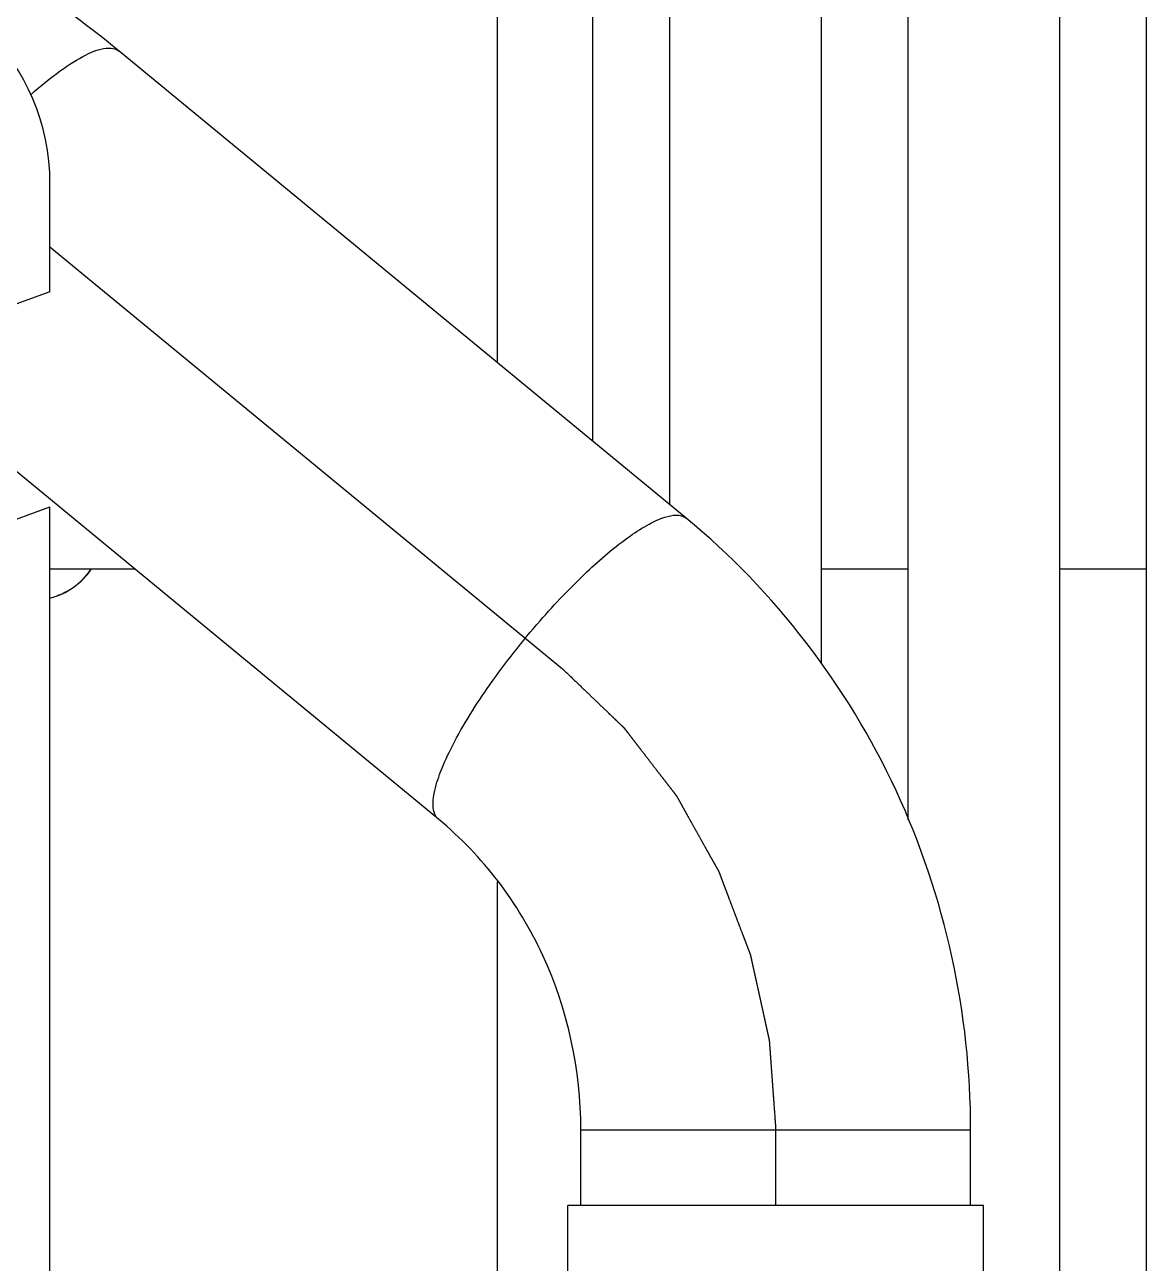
# Model space of a CAD drawing. Header units: millimetres. Extents: x 2513 to 2669, y 1505 to 1675.
# Drawn here: x 2528.5226 to 2528.677, y 1506.3644 to 1506.5348 of the extents above; entities that cross this region are included whole.
import ezdxf

# ---------------------------------------------------------------- set-up
doc = ezdxf.new("R2010")
doc.units = ezdxf.units.MM
doc.linetypes.add('CENTER', pattern=[0.6, 0.375, -0.075, 0.075, -0.075])
doc.layers.add('AXES', color=7, linetype='Continuous')
doc.layers.add('DEFAULT_1', color=7, linetype='CENTER')

msp = doc.modelspace()

# ---------------------------------------------------------------- linework, layer by layer
at = {"linetype": 'Continuous'}
for p, q in [((2528.611390908672, 1506.814868573254), (2528.611392811211, 1506.468782302125)), ((2528.632269998055, 1506.814868664276), (2528.632272020311, 1506.447005136586)), ((2528.677010879323, 1506.814868453941), (2528.677013374773, 1506.360927309231)), ((2528.64420116727, 1506.765158173421), (2528.644203035036, 1506.425397459057)), ((2528.665080256653, 1506.765158264442), (2528.665082502929, 1506.356543806913)), ((2528.587674642061, 1506.765071805692), (2528.58767616353, 1506.488305119118)), ((2528.600798641102, 1506.765071823782), (2528.600800221961, 1506.477501796727)), ((2528.613681882245, 1506.466898009055), (2528.535596531567, 1506.531175474892)), ((2528.579576032101, 1506.4254656465), (2528.502027012326, 1506.489301621185)), ((2528.537764770896, 1506.459883394391), (2528.526087100245, 1506.459883394391)), ((2528.537795008672, 1506.459858503582), (2528.526087100245, 1506.459858503582)), ((2528.644202845457, 1506.459883394391), (2528.632271949516, 1506.459883394391)), ((2528.644202845594, 1506.459858503582), (2528.632271949652, 1506.459858503582)), ((2528.677012830782, 1506.459883394391), (2528.665081934841, 1506.459883394391)), ((2528.677012830919, 1506.459858503582), (2528.665081934977, 1506.459858503582)), ((2528.587676556443, 1506.416831385844), (2528.587677039535, 1506.32895339354)), ((2528.599174261103, 1506.382740564768), (2528.652838492031, 1506.382740564768)), ((2528.599174261103, 1506.372287119544), (2528.599174261103, 1506.382740564768)), ((2528.652838492031, 1506.372287119543), (2528.652838492031, 1506.382740564768)), ((2528.59738462487, 1506.340037183624), (2528.59738462487, 1506.372287119544)), ((2528.654626246914, 1506.372287119543), (2528.597386506219, 1506.372287119544)), ((2528.654628128263, 1506.340037183624), (2528.654628128263, 1506.372287119543))]:
    msp.add_line(p, q, dxfattribs=at)
msp.add_circle((2528.220854698305, 1506.22961334209), 0.3051281898726006, dxfattribs=at)
for centre, radius, start, end in [((2528.496259829697, 1506.512972412295), 0.02982727054788928, 0, 90), ((2528.220854698305, 1506.22961334209), 0.3038694635426145, 93.38384039805503, 86.61615960194497), ((2528.52360162353, 1506.465511418166), 0.009942405584006888, 284.4941848685454, 325.3234511499817), ((2528.523601624743, 1506.465536306957), 0.009942403327176174, 284.4941810171178, 325.1448314440516)]:
    msp.add_arc(centre, radius, start, end, dxfattribs=at)
for points, knots in [([(2528.535596531567, 1506.531175474892), (2528.526228675799, 1506.538886806452), (2528.506323713567, 1506.551625587177), (2528.483113367617, 1506.557615411738), (2528.47192074465, 1506.557963217227)], [0, 0, 0, 0, 0.5200470378000001, 1, 1, 1, 1]), ([(2528.523489373648, 1506.525205857302), (2528.524794670842, 1506.526361865947), (2528.527200544836, 1506.528354983513), (2528.530666286745, 1506.530543612764), (2528.533368110408, 1506.531726706514), (2528.535125093556, 1506.531563522072), (2528.535596470269, 1506.531175400427)], [0, 0, 0, 0, 0.3716947924, 0.6649122007, 0.8698343216, 1, 1, 1, 1]), ([(2528.593570062366, 1506.452787586689), (2528.595606522776, 1506.455119525906), (2528.599544162126, 1506.459246638541), (2528.604612671746, 1506.463629707938), (2528.608376299061, 1506.466025168778), (2528.610790595626, 1506.467200026832), (2528.612928371842, 1506.467518308694), (2528.613681820947, 1506.466897934591)], [0, 0, 0, 0, 0.3651986464, 0.6711238189000001, 0.7908793491, 0.8848737472, 1, 1, 1, 1]), ([(2528.652838492031, 1506.382740564768), (2528.652838492031, 1506.398670895581), (2528.645919488919, 1506.430771075177), (2528.625860500703, 1506.456872943854), (2528.613681882245, 1506.466898009055)], [0, 0, 0, 0, 0.5024646432, 1, 1, 1, 1]), ([(2528.579576093399, 1506.425465720964), (2528.578652717438, 1506.426226009257), (2528.578827259436, 1506.429025977903), (2528.579894579619, 1506.432212199452), (2528.582287058717, 1506.437417717666), (2528.586762037325, 1506.444429620638), (2528.59111482028, 1506.44997610296), (2528.593570062366, 1506.452787586689)], [0, 0, 0, 0, 0.1132019839, 0.210694313, 0.3351043591, 0.6467334369, 1, 1, 1, 1]), ([(2528.599174261103, 1506.382740564768), (2528.599174261103, 1506.390918836947), (2528.595726959664, 1506.407174817445), (2528.585656021035, 1506.420460786079), (2528.579576032101, 1506.4254656465)], [0, 0, 0, 0, 0.50944728, 1, 1, 1, 1])]:
    msp.add_open_spline(points, degree=3, knots=knots, dxfattribs=at)
at = {"layer": 'AXES', "linetype": 'Continuous'}
for p, q in [((2528.526087100245, 1506.498058777021), (2528.526087100245, 1506.512972412295)), ((2528.526087100245, 1506.498058777021), (2528.488099785517, 1506.48423252518)), ((2528.499242556752, 1506.458662745128), (2528.526087100245, 1506.468433359912)), ((2528.526087100245, 1505.954208210698), (2528.526087100245, 1506.468433359912))]:
    msp.add_line(p, q, dxfattribs=at)
at = {"layer": 'DEFAULT_1', "linetype": 'CENTER'}
for p, q in [((2528.526087100245, 1506.504249720914), (2528.596628957173, 1506.446181827777)), ((2528.626006376567, 1506.372287119543), (2528.626006376567, 1506.382740564768))]:
    msp.add_line(p, q, dxfattribs=at)
msp.add_open_spline([(2528.596628957173, 1506.446181827777), (2528.597159064429, 1506.445673619321), (2528.598219278941, 1506.444657202409), (2528.59954454708, 1506.443386681268), (2528.600604761592, 1506.442370264356), (2528.601399922474, 1506.44160795167), (2528.602195083363, 1506.440845638991), (2528.602857717417, 1506.440210378405), (2528.603387824706, 1506.439702169981), (2528.603785405047, 1506.439321013539), (2528.604116722396, 1506.439003383567), (2528.604381775383, 1506.4387492787), (2528.604580567562, 1506.438558702477), (2528.604746219953, 1506.438399881241), (2528.604878759266, 1506.438272841559), (2528.604961556715, 1506.438193402348), (2528.605027885415, 1506.438129941237), (2528.605069133815, 1506.438090072102), (2528.605098422622, 1506.438062576439), (2528.60511450989, 1506.438046218874), (2528.605128151551, 1506.438027428643), (2528.605146040998, 1506.438004773794), (2528.605174196151, 1506.437968060551), (2528.605209550323, 1506.437922328379), (2528.605266027445, 1506.437849067825), (2528.605336654573, 1506.437757522695), (2528.605421393976, 1506.437647655459), (2528.605534384433, 1506.437501170373), (2528.605732115597, 1506.437244819347), (2528.606014589806, 1506.436878604707), (2528.606353558377, 1506.436439146662), (2528.606692527077, 1506.435999688745), (2528.607031495742, 1506.435560230794), (2528.607483453975, 1506.434974286871), (2528.608048401761, 1506.434241856964), (2528.608726339106, 1506.433362941076), (2528.609404276451, 1506.432484025188), (2528.60996922424, 1506.431751595283), (2528.610421182467, 1506.431165651356), (2528.610760151148, 1506.430726193418), (2528.61109911979, 1506.430286735452), (2528.611438088577, 1506.429847277591), (2528.611720562115, 1506.429481062378), (2528.611918294475, 1506.429224712375), (2528.612031283016, 1506.42907822565), (2528.612116028309, 1506.428968363448), (2528.612186637002, 1506.428876802561), (2528.612243151734, 1506.428803574156), (2528.612278410192, 1506.428757760166), (2528.612306761813, 1506.428721214867), (2528.612324151063, 1506.42869813244), (2528.612338819481, 1506.428680219903), (2528.612350724239, 1506.42866028704), (2528.612370273729, 1506.428624466002), (2528.612398871413, 1506.428573782767), (2528.612444253369, 1506.428492415938), (2528.612501108988, 1506.4283908011), (2528.612592006342, 1506.428228164991), (2528.612705652612, 1506.428024887823), (2528.612842017616, 1506.42778094753), (2528.613023841297, 1506.427455696493), (2528.613251119637, 1506.427049131775), (2528.613523854185, 1506.426561254508), (2528.613887500059, 1506.425910751347), (2528.614342057468, 1506.425097622443), (2528.61488752633, 1506.424121867738), (2528.6154329952, 1506.423146113039), (2528.615978464068, 1506.422170358339), (2528.616433021457, 1506.421357229421), (2528.616796667371, 1506.420706726288), (2528.617069401801, 1506.420218848935), (2528.617296680508, 1506.419812284485), (2528.61747850344, 1506.419487032901), (2528.617614870731, 1506.41924309428), (2528.617751237668, 1506.418999155401), (2528.617864877885, 1506.418795873806), (2528.61795578759, 1506.41863324673), (2528.618012611777, 1506.418531608905), (2528.618058058252, 1506.41845028926), (2528.618092178358, 1506.418389325224), (2528.618120499646, 1506.418338440111), (2528.618140544607, 1506.418302980963), (2528.618151655265, 1506.418282468093), (2528.618160956203, 1506.418267789103), (2528.618166557163, 1506.418250412716), (2528.618175315704, 1506.418228185082), (2528.61819004184, 1506.418188848348), (2528.618211393548, 1506.418132882201), (2528.618236881036, 1506.418065624726), (2528.618270911354, 1506.417975982356), (2528.618313433158, 1506.417863917661), (2528.61838147704, 1506.417684620707), (2528.618466528805, 1506.417460497264), (2528.618568592246, 1506.417191550098), (2528.618670655334, 1506.416922602673), (2528.618806739575, 1506.416564006196), (2528.618976844833, 1506.41611576057), (2528.61918097116, 1506.415577865832), (2528.61945313959, 1506.414860672843), (2528.619793350131, 1506.413964181609), (2528.620201602779, 1506.412888392127), (2528.620609855425, 1506.411812602645), (2528.62101810808, 1506.410736813164), (2528.621358318597, 1506.409840321925), (2528.621630487075, 1506.409123128945), (2528.621834613258, 1506.40858523418), (2528.62200471897, 1506.408136988636), (2528.622140802284, 1506.407778391994), (2528.622242868201, 1506.407509445075), (2528.622327912216, 1506.407285320853), (2528.622395971909, 1506.407106025489), (2528.622438453476, 1506.406993956749), (2528.622472566387, 1506.406904322683), (2528.622493595682, 1506.406848253646), (2528.622508899941, 1506.406809101008), (2528.622516731894, 1506.406786578359), (2528.622521123168, 1506.406763491717), (2528.622527790343, 1506.406734826525), (2528.622537799454, 1506.406688854299), (2528.62255053627, 1506.406631425968), (2528.622570789184, 1506.406539519987), (2528.622596148552, 1506.406424644596), (2528.622626561295, 1506.406286791093), (2528.622667118071, 1506.406102987482), (2528.622738089422, 1506.405781330668), (2528.62283947864, 1506.405321821191), (2528.622961145027, 1506.40477040971), (2528.623082811594, 1506.404218998258), (2528.623204478113, 1506.403667586798), (2528.623366700156, 1506.40293237152), (2528.623569477702, 1506.402013352423), (2528.623812810762, 1506.400910529506), (2528.624056143819, 1506.399807706588), (2528.62425892137, 1506.398888687492), (2528.624421143406, 1506.398153472213), (2528.624542809945, 1506.397602060757), (2528.624664476437, 1506.397050649287), (2528.624786143104, 1506.396499237871), (2528.62488753145, 1506.396039728191), (2528.624958504356, 1506.395718071742), (2528.624999058642, 1506.395534267545), (2528.625029479033, 1506.395396415841), (2528.625054814462, 1506.395281534822), (2528.625075116219, 1506.395189640323), (2528.625087728732, 1506.395132182769), (2528.625097992995, 1506.395086270527), (2528.625104010569, 1506.39505745262), (2528.625109735282, 1506.395034679457), (2528.625112135453, 1506.395010879851), (2528.625114791364, 1506.394968753717), (2528.625119391306, 1506.394908822308), (2528.625126300904, 1506.394812793023), (2528.625135092089, 1506.39469280402), (2528.62514907181, 1506.394500795011), (2528.625166576026, 1506.394260792877), (2528.625187568431, 1506.393972786409), (2528.625215562724, 1506.393588779149), (2528.625250554074, 1506.393108769607), (2528.625292544342, 1506.392532758357), (2528.625348531141, 1506.391764743286), (2528.625418514717, 1506.390804724472), (2528.625502494976, 1506.389652701884), (2528.625586475242, 1506.3885006793), (2528.625698448928, 1506.386964649186), (2528.625838416037, 1506.385044611544), (2528.625950389724, 1506.383508581431), (2528.626006376567, 1506.382740566374)], degree=3, knots=[0, 0, 0, 0, 0.03125, 0.0625, 0.078125, 0.09375, 0.109375, 0.125, 0.1328125, 0.140625, 0.1484375, 0.15234375, 0.15625, 0.16015625, 0.162109375, 0.1640625, 0.1650390625, 0.166015625, 0.1665039062, 0.1667480469, 0.1669921875, 0.1674804688, 0.16796875, 0.1689453125, 0.169921875, 0.171875, 0.173828125, 0.17578125, 0.1796875, 0.1875, 0.1953125, 0.203125, 0.2109375, 0.21875, 0.234375, 0.25, 0.265625, 0.28125, 0.2890625, 0.296875, 0.3046875, 0.3125, 0.3203125, 0.32421875, 0.326171875, 0.328125, 0.330078125, 0.3310546875, 0.33203125, 0.3325195312, 0.3330078125, 0.3332519531, 0.3334960938, 0.333984375, 0.3349609375, 0.3359375, 0.337890625, 0.33984375, 0.34375, 0.34765625, 0.3515625, 0.359375, 0.3671875, 0.375, 0.390625, 0.40625, 0.421875, 0.4375, 0.453125, 0.4609375, 0.46875, 0.4765625, 0.48046875, 0.484375, 0.48828125, 0.4921875, 0.494140625, 0.49609375, 0.4970703125, 0.498046875, 0.4990234375, 0.4995117188, 0.4997558594, 0.5, 0.5002441406, 0.5004882812, 0.5009765625, 0.501953125, 0.5029296875, 0.50390625, 0.505859375, 0.5078125, 0.51171875, 0.515625, 0.51953125, 0.5234375, 0.53125, 0.5390625, 0.546875, 0.5625, 0.578125, 0.59375, 0.609375, 0.625, 0.6328125, 0.640625, 0.6484375, 0.65234375, 0.65625, 0.66015625, 0.662109375, 0.6640625, 0.6650390625, 0.666015625, 0.6665039062, 0.6667480469, 0.6669921875, 0.6674804688, 0.66796875, 0.6689453125, 0.669921875, 0.671875, 0.673828125, 0.67578125, 0.6796875, 0.6875, 0.6953125, 0.703125, 0.7109375, 0.71875, 0.734375, 0.75, 0.765625, 0.78125, 0.7890625, 0.796875, 0.8046875, 0.8125, 0.8203125, 0.82421875, 0.826171875, 0.828125, 0.830078125, 0.8310546875, 0.83203125, 0.8325195312, 0.8330078125, 0.8332519531, 0.8334960938, 0.833984375, 0.8349609375, 0.8359375, 0.837890625, 0.83984375, 0.84375, 0.84765625, 0.8515625, 0.859375, 0.8671875, 0.875, 0.890625, 0.90625, 0.921875, 0.9375, 0.96875, 1, 1, 1, 1], dxfattribs=at)

doc.saveas('drawing.dxf')
